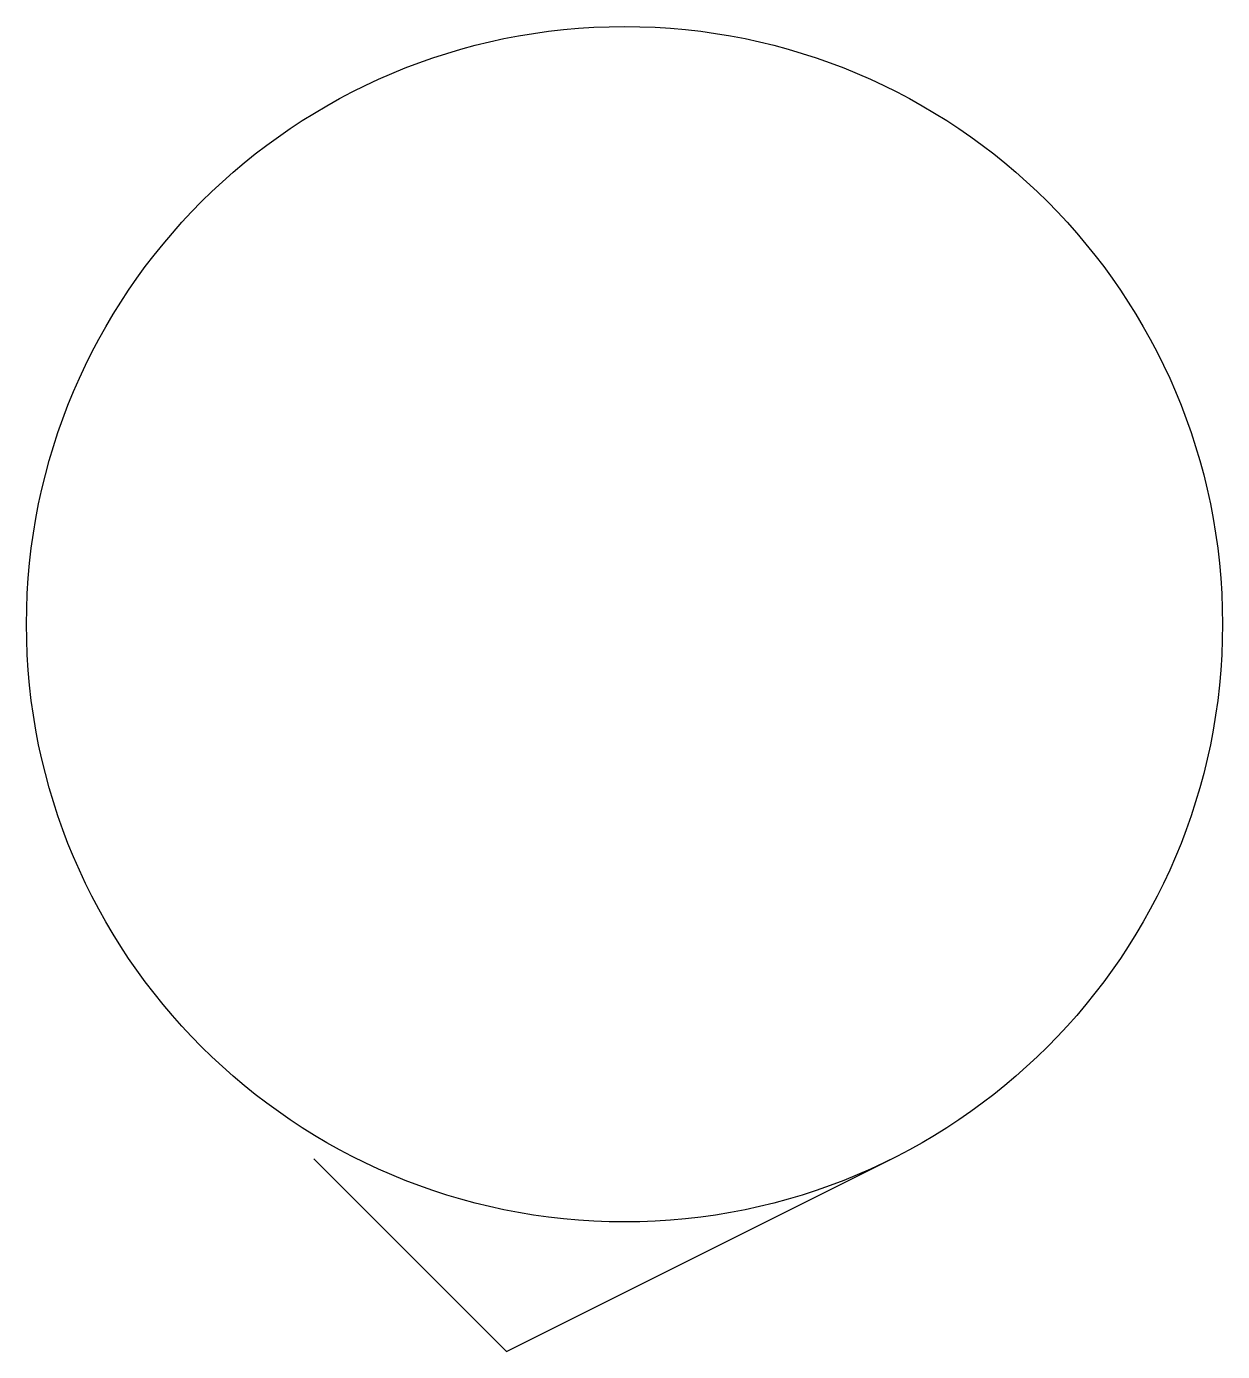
# Model space of a CAD drawing. Header units: millimetres. Extents: x -4.9 to 57.1, y 10 to 78.8.
import ezdxf

# ---------------------------------------------------------------- set-up
doc = ezdxf.new("R2010")
doc.units = ezdxf.units.MM
doc.layers.get('0').update_dxf_attribs({"lineweight": 25, "true_color": 0xffffff})

msp = doc.modelspace()

# ---------------------------------------------------------------- linework, layer by layer
for p, q in [((10, 20), (20, 10)), ((20, 10), (40, 20))]:
    msp.add_line(p, q)
msp.add_circle((26.126, 47.749), 31.024)

doc.saveas('drawing.dxf')
